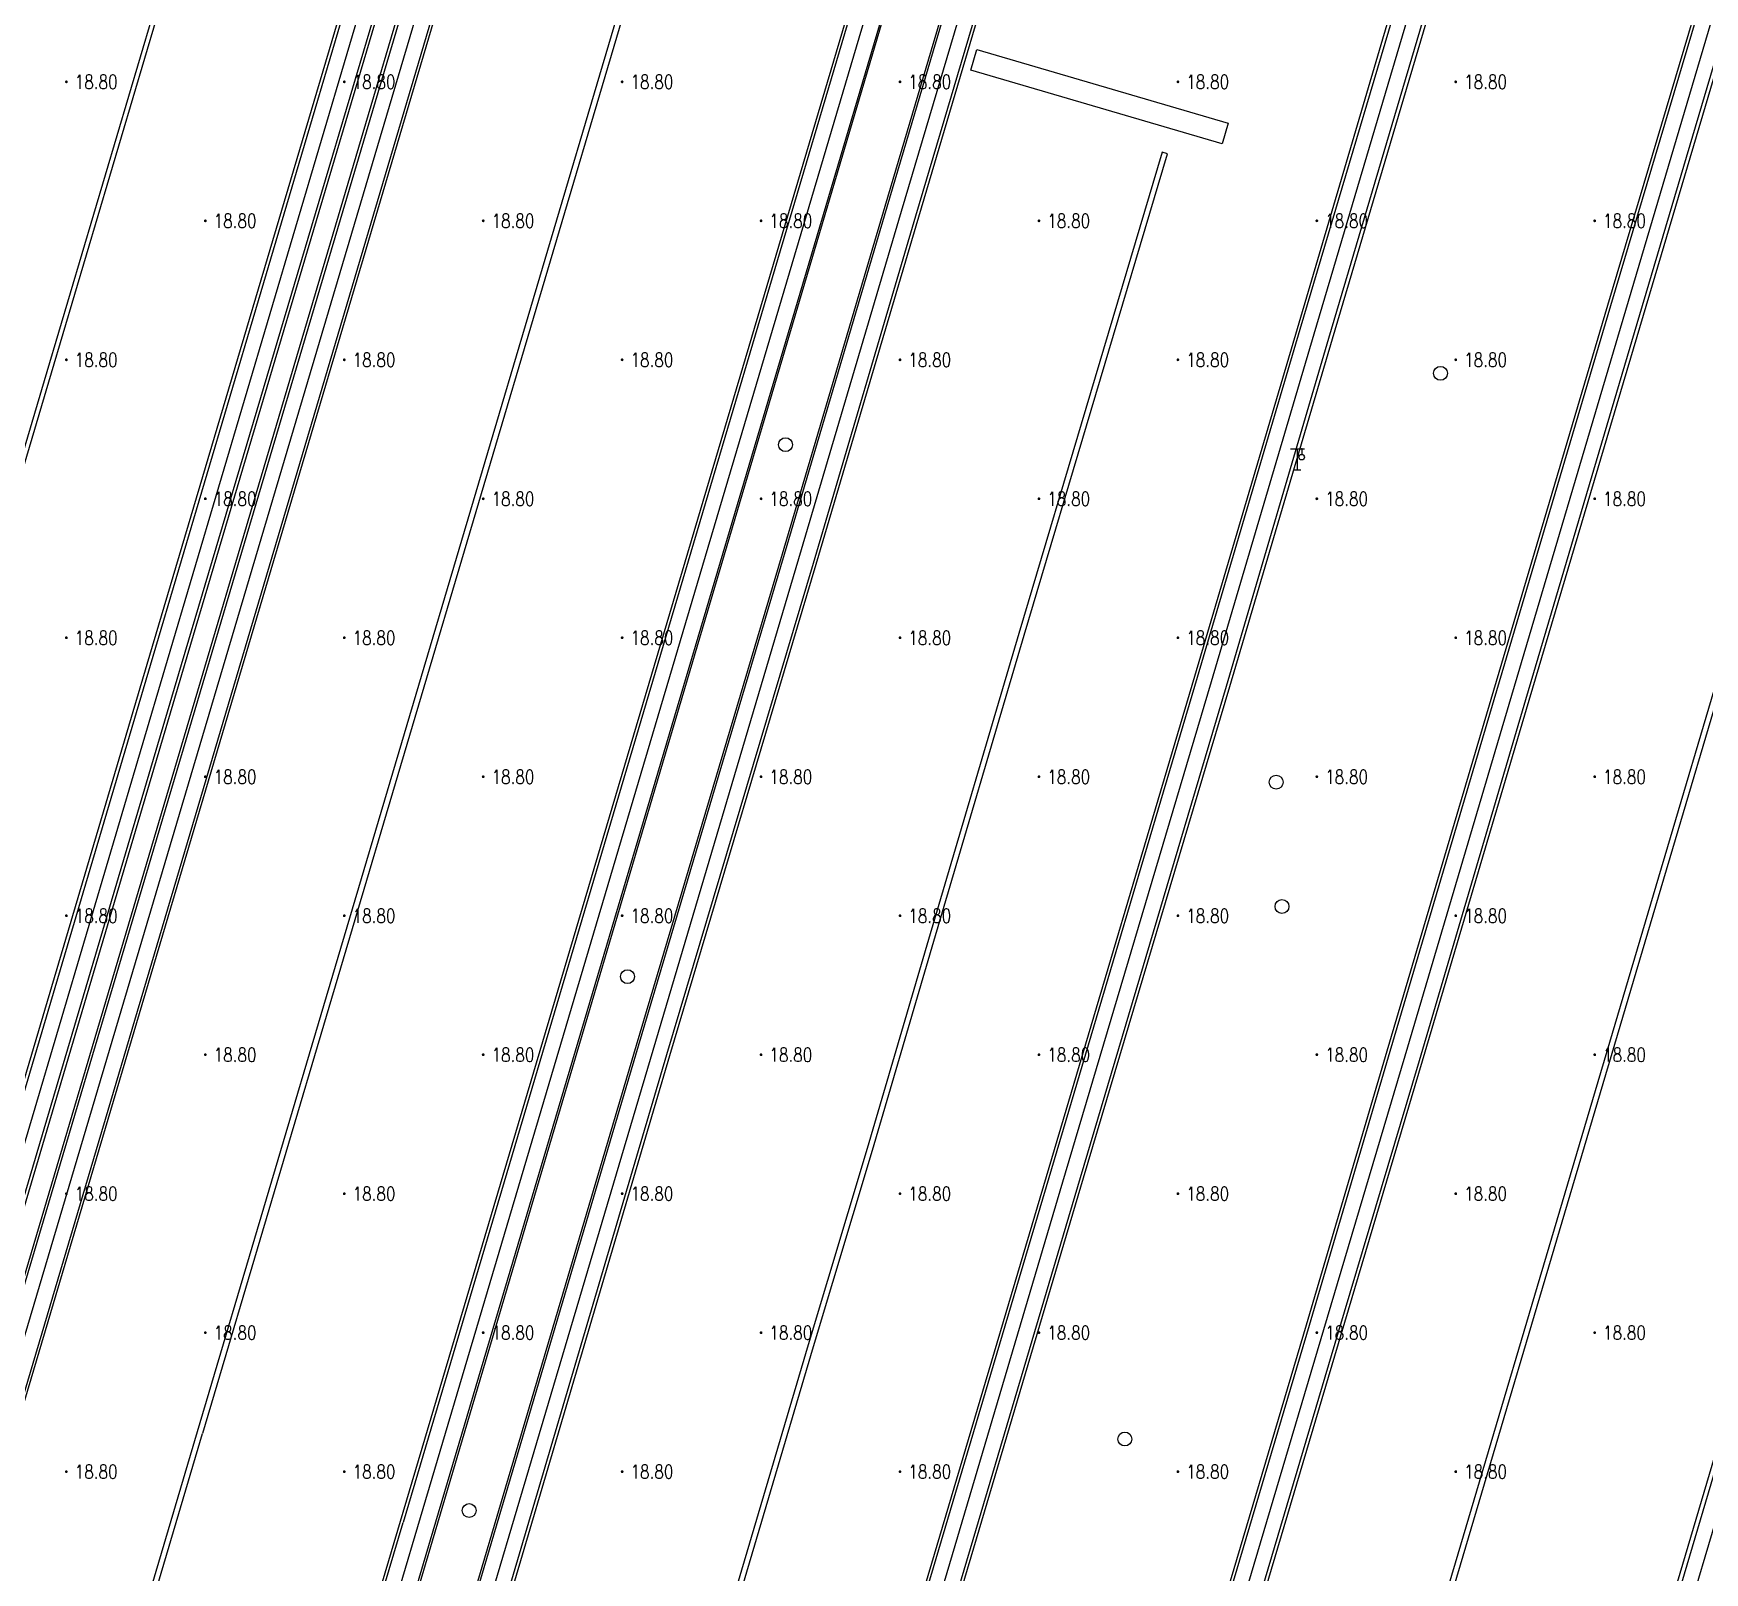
# Model space of a CAD drawing. Extents: x 404846 to 408477, y 3390929 to 3392894.
# Drawn here: x 405839 to 405959.3, y 3391877.1 to 3391987.9 of the extents above; entities that cross this region are included whole.
import ezdxf
from ezdxf.enums import TextEntityAlignment as Align

# ---------------------------------------------------------------- set-up
doc = ezdxf.new("R2010")
doc.units = 0
doc.header["$LTSCALE"] = 0.5
doc.header["$PDSIZE"] = 0.2
doc.layers.get('0').update_dxf_attribs({"linetype": 'CONTINUOUS'})
for name, color, linetype in [('3221', 6, 'CONTINUOUS'), ('DLSS', 4, 'CONTINUOUS'), ('FZTZ', 7, 'CONTINUOUS'), ('GCD', 1, 'CONTINUOUS'), ('GXYZ', 2, 'CONTINUOUS'), ('SXSS', 5, 'CONTINUOUS'), ('ZBTZ', 3, 'CONTINUOUS')]:
    doc.layers.add(name, color=color, linetype=linetype)
doc.styles.add('HZ', font='rs.shx', dxfattribs={"width": 0.8, "bigfont": 'hztxt.shx'})
doc.linetypes.add('1161', pattern='A,0,[149,AAA.SHX,S=0.15,R=0,X=0,Y=0],-1.6', length=1.6)

# ---------------------------------------------------------------- blocks, each defined once
blk = doc.blocks.new('gc063')
for p, q in [((-1, 3), (1, 3)), ((0, 0), (0, 3)), ((0.6, 3), (0.6, 2.2)), ((-0.5, 0), (0.5, 0))]:
    blk.add_line(p, q)
blk.add_circle((0.6, 1.8), 0.4)
blk.add_point((0.6, 3))
blk.add_point((0.6, 3))
blk = doc.blocks.new('GC200')
at = {"linetype": 'Continuous', "const_width": 0.2, "flags": 128}
blk.add_lwpolyline([(-0.1, 0, 1), (0.1, 0, 1)], format="xyb", close=True, dxfattribs=at)
blk = doc.blocks.new('gc188')
blk.add_circle((0, 0), 1)

msp = doc.modelspace()

# ---------------------------------------------------------------- linework, layer by layer
at = {"layer": '3221', "color": 6}
for points in [[(405812.06, 3391819.389, 18.742), (405824.646, 3391861.837, 19.077), (405833.059, 3391890.204, 18.908), (405848.63, 3391942.756, 19.147), (405863.416, 3391992.669, 18.859), (405883.655, 3392060.85, 18.859), (405902.681, 3392124.939, 19.255), (405913.812, 3392162.523, 19.067), (405916.975, 3392173.2, 18.935), (405887.252, 3392182.006, 18.935), (405884.088, 3392171.328, 19.067), (405872.96, 3392133.752, 19.255), (405853.937, 3392069.672, 18.859), (405833.698, 3392001.491, 18.859), (405818.907, 3391951.561, 19.147), (405803.336, 3391899.01, 18.908), (405794.925, 3391870.65, 19.077), (405782.339, 3391828.201, 18.742)], [(405815.869, 3391818.237, 18.754), (405823.12, 3391842.63, 18.876), (405829.335, 3391863.678, 19.052), (405836.903, 3391889.232, 18.718), (405871.136, 3392004.651, 18.83), (405880.742, 3392036.86, 18.858), (405920.749, 3392171.995, 18.895), (405950.473, 3392163.195, 18.895), (405910.467, 3392028.06, 18.858), (405900.843, 3391995.791, 18.83), (405866.624, 3391880.417, 18.718), (405859.062, 3391854.887, 19.052), (405852.843, 3391833.824, 18.876), (405845.585, 3391809.404, 18.754)], [(405956.729, 3392161.398, 18.927), (405941.127, 3392108.887, 18.738), (405933.382, 3392082.829, 18.777), (405910.571, 3392005.83, 18.647), (405901.442, 3391975.049, 18.79), (405894.062, 3391950.048, 18.764), (405883.561, 3391914.691, 18.764), (405862.385, 3391843.269, 18.779), (405851.78, 3391807.605, 18.92), (405881.47, 3391798.688, 18.775), (405892.099, 3391834.434, 18.593), (405913.28, 3391905.872, 18.605), (405923.779, 3391941.222, 18.764), (405931.169, 3391966.254, 18.79), (405940.292, 3391997.016, 18.647), (405963.105, 3392074.023, 18.777), (405970.842, 3392100.056, 18.738), (405986.445, 3392152.569, 18.927)]]:
    msp.add_polyline3d(points, close=True, dxfattribs=at)
msp.add_polyline3d([(405959.726, 3391988.638, 18.691), (405953.579, 3391967.934, 18.721), (405945.361, 3391940.234, 18.919), (405937.69, 3391914.281, 18.71), (405931.828, 3391894.59, 18.81), (405922.978, 3391864.779, 19.012), (405901.661, 3391792.866, 18.805), (405931.382, 3391784.054, 18.712), (405944.319, 3391827.681, 18.675), (405952.697, 3391855.963, 19.012), (405961.542, 3391885.756, 18.81)], dxfattribs=at)
at = {"layer": 'FZTZ', "linetype": 'Continuous', "elevation": 28.256, "flags": 128}
msp.add_lwpolyline([(405906.878, 3391986.712), (405924.977, 3391981.413), (405924.542, 3391979.926), (405906.443, 3391985.225), (405906.878, 3391986.712)], close=True, dxfattribs=at)
at = {"layer": 'SXSS', "linetype": 'Continuous', "flags": 128}
for points, elevation in [([(405890.244, 3392020.321), (405880.557, 3391987.694)], 18.882), ([(405890.627, 3392020.207), (405880.941, 3391987.58)], 18.882), ([(405847.511, 3391988.983), (405839.944, 3391963.505), (405833.477, 3391941.706), (405825.214, 3391913.765), (405819.521, 3391894.549)], 18.958), ([(405847.83, 3391988.888), (405840.263, 3391963.41), (405833.796, 3391941.612), (405825.533, 3391913.671), (405819.84, 3391894.454)], 18.958), ([(405880.557, 3391987.694), (405850.766, 3391887.249)], 18.763), ([(405880.941, 3391987.58), (405851.149, 3391887.135)], 18.763), ([(405923.671, 3391818.278), (405921.337, 3391810.481), (405921.734, 3391810.362), (405924.055, 3391818.165), (405927.409, 3391829.554), (405933.219, 3391849.177), (405938.285, 3391866.181), (405938.285, 3391866.182), (405966.287, 3391960.617), (405965.903, 3391960.73), (405937.902, 3391866.295)], 18.682), ([(405850.766, 3391887.249), (405843.308, 3391862.03), (405841.424, 3391855.669), (405841.809, 3391855.555), (405843.693, 3391861.916), (405851.149, 3391887.135)], 18.636)]:
    msp.add_lwpolyline(points, dxfattribs=dict(at, elevation=elevation))
at = {"layer": 'SXSS', "linetype": 'Continuous', "elevation": 18.68, "flags": 128}
msp.add_lwpolyline([(405910.305, 3391944.573), (405920.61, 3391979.201), (405920.226, 3391979.315), (405909.921, 3391944.687), (405909.921, 3391944.686), (405903.416, 3391922.669), (405898.989, 3391907.619), (405894.75, 3391893.507), (405889.143, 3391874.528), (405881.84, 3391849.983), (405877.903, 3391836.634), (405874.749, 3391825.956), (405875.142, 3391825.84), (405878.287, 3391836.52), (405882.224, 3391849.869), (405889.527, 3391874.414), (405895.133, 3391893.393), (405899.372, 3391907.505), (405903.799, 3391922.556), (405910.305, 3391944.573)], close=True, dxfattribs=at)
at = {"layer": 'ZBTZ', "linetype": '1161', "flags": 128}
for points, elevation in [([(405946.301, 3392144.807), (405952.27, 3392164.669), (405956.031, 3392163.586), (405939.874, 3392109.26), (405932.129, 3392083.201), (405909.39, 3392006.181), (405900.261, 3391975.399), (405892.881, 3391950.397), (405882.367, 3391915.045), (405861.227, 3391843.614), (405850.072, 3391806.101), (405846.312, 3391807.187), (405854.117, 3391833.447), (405860.336, 3391854.51), (405867.897, 3391880.04), (405867.898, 3391880.039), (405902.064, 3391995.432), (405911.613, 3392027.721), (405944.842, 3392139.829), (405946.301, 3392144.807)], 18.838), ([(405942.197, 3392108.569), (405957.725, 3392160.831), (405955.627, 3392161.454), (405940.04, 3392109.21), (405932.295, 3392083.151), (405909.527, 3392006.14), (405900.399, 3391975.358), (405893.016, 3391950.359), (405882.515, 3391915.001), (405861.375, 3391843.57), (405850.864, 3391808.222), (405852.966, 3391807.597), (405863.477, 3391842.945), (405884.574, 3391914.39), (405895.125, 3391949.735), (405902.505, 3391974.735), (405911.633, 3392005.515), (405934.444, 3392082.514), (405942.197, 3392108.569)], 18.787), ([(405981.508, 3392065.955), (405975.441, 3392045.477), (405971.071, 3392030.656), (405967.621, 3392019.043), (405962.9, 3392003.142), (405958.651, 3391988.957), (405952.504, 3391968.253), (405944.287, 3391940.552), (405936.615, 3391914.599), (405930.815, 3391894.891), (405921.964, 3391865.079), (405900.686, 3391793.405), (405902.771, 3391792.787), (405924.027, 3391864.468), (405932.877, 3391894.278), (405938.739, 3391913.969), (405946.39, 3391939.929), (405954.608, 3391967.629), (405960.755, 3391988.332), (405964.984, 3392002.525), (405969.705, 3392018.425), (405973.155, 3392030.04), (405977.525, 3392044.861), (405983.592, 3392065.337), (405990.259, 3392087.627), (406007.591, 3392146.048), (406005.468, 3392146.678), (405988.136, 3392088.256), (405981.508, 3392065.955)], 18.839)]:
    msp.add_lwpolyline(points, close=True, dxfattribs=dict(at, elevation=elevation))
for points, elevation in [([(405987.426, 3392154.296), (405988.256, 3392154.061), (405987.701, 3392152.195), (405972.098, 3392099.682), (405964.35, 3392073.654), (405941.575, 3391996.636), (405932.452, 3391965.874), (405925.063, 3391940.843), (405914.546, 3391905.496), (405893.36, 3391834.059), (405882.783, 3391798.487), (405881.182, 3391793.167), (405898.827, 3391787.909), (405900.434, 3391793.268), (405913.725, 3391838.099), (405921.753, 3391865.142), (405930.603, 3391894.954), (405936.421, 3391914.656), (405944.093, 3391940.61), (405952.31, 3391968.311), (405958.458, 3391989.014), (405962.656, 3392003.215), (405967.377, 3392019.116), (405970.826, 3392030.729), (405975.197, 3392045.549), (405981.264, 3392066.027), (405987.919, 3392088.321), (406005.319, 3392146.968), (406005.822, 3392148.818), (406006.771, 3392148.528)], 18.806), ([(405969.767, 3392100.375), (405962.03, 3392074.342), (405939.267, 3391997.32), (405930.144, 3391966.557), (405922.754, 3391941.525), (405912.255, 3391906.176), (405891.222, 3391835.239), (405880.549, 3391799.381), (405882.634, 3391798.761), (405893.174, 3391834.115), (405914.354, 3391905.553), (405924.853, 3391940.903), (405932.227, 3391965.941), (405941.349, 3391996.703), (405964.113, 3392073.724), (405971.89, 3392099.744), (405987.431, 3392152.048), (405985.347, 3392152.667), (405974.523, 3392116.24)], 18.738), ([(405969.567, 3392100.435), (405961.83, 3392074.402), (405939.016, 3391997.394), (405929.942, 3391966.617), (405922.562, 3391941.584), (405912.063, 3391906.233), (405890.985, 3391835.141), (405880.275, 3391799.233), (405878.67, 3391793.899), (405851.551, 3391801.953), (405853.117, 3391807.318), (405863.692, 3391842.881), (405884.793, 3391914.325), (405895.324, 3391949.676), (405902.704, 3391974.676), (405911.832, 3392005.456), (405934.662, 3392082.449), (405942.406, 3392108.507), (405951.666, 3392139.637), (405966.329, 3392135.276)], 18.776), ([(406017.826, 3392079.448), (406011.204, 3392057.147), (406005.145, 3392036.697), (406000.772, 3392021.866), (405997.314, 3392010.226), (405992.599, 3391994.345), (405988.396, 3391980.124), (405982.278, 3391959.417), (405974.065, 3391931.734), (405966.292, 3391905.801), (405960.488, 3391886.067), (405951.643, 3391856.275), (405943.287, 3391827.987), (405930.419, 3391784.588), (405932.489, 3391783.974), (405945.407, 3391827.396), (405953.8, 3391855.636), (405962.645, 3391885.43), (405968.448, 3391905.189), (405976.115, 3391931.127), (405984.327, 3391958.809), (405990.478, 3391979.509), (405994.681, 3391993.728), (405999.395, 3392009.608), (406002.853, 3392021.25), (406007.227, 3392036.081), (406013.285, 3392056.53), (406019.926, 3392078.825), (406037.26, 3392137.25), (406035.156, 3392137.874), (406029.043, 3392117.267), (406017.823, 3392079.449)], 18.828), ([(405996.98, 3392109.756), (405990.42, 3392087.585), (405983.796, 3392065.276), (405977.73, 3392044.8), (405973.359, 3392029.979), (405969.909, 3392018.364), (405965.188, 3392002.465), (405960.983, 3391988.265), (405954.835, 3391967.561), (405946.618, 3391939.862), (405938.95, 3391913.906), (405933.088, 3391894.215), (405924.238, 3391864.405), (405916.051, 3391836.797), (405907.627, 3391808.451), (405934.86, 3391800.368), (405942.999, 3391828.072), (405951.355, 3391856.36), (405960.2, 3391886.152), (405966.004, 3391905.886), (405973.791, 3391931.815), (405982.004, 3391959.498), (405988.17, 3391980.191), (405992.373, 3391994.412), (405997.088, 3392010.293), (406000.546, 3392021.933), (406004.919, 3392036.764), (406010.978, 3392057.214), (406017.62, 3392079.509), (406028.696, 3392116.842), (406017.908, 3392120.045), (406013.966, 3392121.216)], 18.831), ([(405869.903, 3392005.018), (405835.669, 3391889.598)], 18.774), ([(405870.112, 3392004.956), (405835.857, 3391889.543)], 18.774), ([(405872.199, 3392004.333), (405837.974, 3391888.915)], 18.774), ([(405872.392, 3392004.278), (405838.159, 3391888.86)], 18.774), ([(405899.607, 3391996.159), (405865.391, 3391880.783)], 18.774), ([(405899.803, 3391996.101), (405865.588, 3391880.724)], 18.774), ([(405901.952, 3391995.465), (405867.728, 3391880.09)], 18.774), ([(405831.801, 3391890.577), (405847.371, 3391943.128), (405862.158, 3391993.042)], 18.972), ([(405832.023, 3391890.511), (405847.593, 3391943.063), (405862.38, 3391992.976)], 18.972), ([(405834.074, 3391889.903), (405849.644, 3391942.455), (405864.471, 3391992.356)], 18.972), ([(405834.299, 3391889.836), (405849.87, 3391942.388), (405864.658, 3391992.301)], 18.972), ([(405865.391, 3391880.783), (405857.808, 3391855.258), (405851.589, 3391834.196), (405844.331, 3391809.777)], 18.85), ([(405867.728, 3391880.09), (405860.167, 3391854.56), (405853.948, 3391833.497), (405846.761, 3391809.316), (405844.593, 3391809.96), (405851.78, 3391834.139), (405857.999, 3391855.201), (405865.588, 3391880.724)], 18.851)]:
    msp.add_lwpolyline(points, dxfattribs=dict(at, elevation=elevation))

# ---------------------------------------------------------------- block references
at = {"layer": 'DLSS', "linetype": 'Continuous', "xscale": 0.5, "yscale": 0.5}
msp.add_blockref('gc063', (405929.967, 3391956.473, 19.003), dxfattribs=at)
at = {"layer": 'GCD', "linetype": 'Continuous'}
ref = msp.add_blockref('GC200', (405841.358, 3391984.379, 18.8), dxfattribs=dict(at, xscale=0.5, yscale=0.5, zscale=0.5))
ref.add_attrib('height', '18.80', dxfattribs={"linetype": 'Continuous', "height": 1, "style": 'HZ', "width": 0.8}).set_placement((405841.958, 3391984.379, 18.8), align=Align.MIDDLE_LEFT)
ref = msp.add_blockref('GC200', (405861.358, 3391984.379, 18.8), dxfattribs=dict(at, xscale=0.5, yscale=0.5, zscale=0.5))
ref.add_attrib('height', '18.80', dxfattribs={"linetype": 'Continuous', "height": 1, "style": 'HZ', "width": 0.8}).set_placement((405861.958, 3391984.379, 18.8), align=Align.MIDDLE_LEFT)
ref = msp.add_blockref('GC200', (405881.358, 3391984.379, 18.8), dxfattribs=dict(at, xscale=0.5, yscale=0.5, zscale=0.5))
ref.add_attrib('height', '18.80', dxfattribs={"linetype": 'Continuous', "height": 1, "style": 'HZ', "width": 0.8}).set_placement((405881.958, 3391984.379, 18.8), align=Align.MIDDLE_LEFT)
ref = msp.add_blockref('GC200', (405901.358, 3391984.379, 18.8), dxfattribs=dict(at, xscale=0.5, yscale=0.5, zscale=0.5))
ref.add_attrib('height', '18.80', dxfattribs={"linetype": 'Continuous', "height": 1, "style": 'HZ', "width": 0.8}).set_placement((405901.958, 3391984.379, 18.8), align=Align.MIDDLE_LEFT)
ref = msp.add_blockref('GC200', (405921.358, 3391984.379, 18.8), dxfattribs=dict(at, xscale=0.5, yscale=0.5, zscale=0.5))
ref.add_attrib('height', '18.80', dxfattribs={"linetype": 'Continuous', "height": 1, "style": 'HZ', "width": 0.8}).set_placement((405921.958, 3391984.379, 18.8), align=Align.MIDDLE_LEFT)
ref = msp.add_blockref('GC200', (405941.358, 3391984.379, 18.8), dxfattribs=dict(at, xscale=0.5, yscale=0.5, zscale=0.5))
ref.add_attrib('height', '18.80', dxfattribs={"linetype": 'Continuous', "height": 1, "style": 'HZ', "width": 0.8}).set_placement((405941.958, 3391984.379, 18.8), align=Align.MIDDLE_LEFT)
ref = msp.add_blockref('GC200', (405851.358, 3391974.379, 18.8), dxfattribs=dict(at, xscale=0.5, yscale=0.5, zscale=0.5))
ref.add_attrib('height', '18.80', dxfattribs={"linetype": 'Continuous', "height": 1, "style": 'HZ', "width": 0.8}).set_placement((405851.958, 3391974.379, 18.8), align=Align.MIDDLE_LEFT)
ref = msp.add_blockref('GC200', (405871.358, 3391974.379, 18.8), dxfattribs=dict(at, xscale=0.5, yscale=0.5, zscale=0.5))
ref.add_attrib('height', '18.80', dxfattribs={"linetype": 'Continuous', "height": 1, "style": 'HZ', "width": 0.8}).set_placement((405871.958, 3391974.379, 18.8), align=Align.MIDDLE_LEFT)
ref = msp.add_blockref('GC200', (405891.358, 3391974.379, 18.8), dxfattribs=dict(at, xscale=0.5, yscale=0.5, zscale=0.5))
ref.add_attrib('height', '18.80', dxfattribs={"linetype": 'Continuous', "height": 1, "style": 'HZ', "width": 0.8}).set_placement((405891.958, 3391974.379, 18.8), align=Align.MIDDLE_LEFT)
ref = msp.add_blockref('GC200', (405911.358, 3391974.379, 18.8), dxfattribs=dict(at, xscale=0.5, yscale=0.5, zscale=0.5))
ref.add_attrib('height', '18.80', dxfattribs={"linetype": 'Continuous', "height": 1, "style": 'HZ', "width": 0.8}).set_placement((405911.958, 3391974.379, 18.8), align=Align.MIDDLE_LEFT)
ref = msp.add_blockref('GC200', (405931.358, 3391974.379, 18.8), dxfattribs=dict(at, xscale=0.5, yscale=0.5, zscale=0.5))
ref.add_attrib('height', '18.80', dxfattribs={"linetype": 'Continuous', "height": 1, "style": 'HZ', "width": 0.8}).set_placement((405931.958, 3391974.379, 18.8), align=Align.MIDDLE_LEFT)
ref = msp.add_blockref('GC200', (405951.358, 3391974.379, 18.8), dxfattribs=dict(at, xscale=0.5, yscale=0.5, zscale=0.5))
ref.add_attrib('height', '18.80', dxfattribs={"linetype": 'Continuous', "height": 1, "style": 'HZ', "width": 0.8}).set_placement((405951.958, 3391974.379, 18.8), align=Align.MIDDLE_LEFT)
ref = msp.add_blockref('GC200', (405841.358, 3391964.379, 18.8), dxfattribs=dict(at, xscale=0.5, yscale=0.5, zscale=0.5))
ref.add_attrib('height', '18.80', dxfattribs={"linetype": 'Continuous', "height": 1, "style": 'HZ', "width": 0.8}).set_placement((405841.958, 3391964.379, 18.8), align=Align.MIDDLE_LEFT)
ref = msp.add_blockref('GC200', (405861.358, 3391964.379, 18.8), dxfattribs=dict(at, xscale=0.5, yscale=0.5, zscale=0.5))
ref.add_attrib('height', '18.80', dxfattribs={"linetype": 'Continuous', "height": 1, "style": 'HZ', "width": 0.8}).set_placement((405861.958, 3391964.379, 18.8), align=Align.MIDDLE_LEFT)
ref = msp.add_blockref('GC200', (405881.358, 3391964.379, 18.8), dxfattribs=dict(at, xscale=0.5, yscale=0.5, zscale=0.5))
ref.add_attrib('height', '18.80', dxfattribs={"linetype": 'Continuous', "height": 1, "style": 'HZ', "width": 0.8}).set_placement((405881.958, 3391964.379, 18.8), align=Align.MIDDLE_LEFT)
ref = msp.add_blockref('GC200', (405901.358, 3391964.379, 18.8), dxfattribs=dict(at, xscale=0.5, yscale=0.5, zscale=0.5))
ref.add_attrib('height', '18.80', dxfattribs={"linetype": 'Continuous', "height": 1, "style": 'HZ', "width": 0.8}).set_placement((405901.958, 3391964.379, 18.8), align=Align.MIDDLE_LEFT)
ref = msp.add_blockref('GC200', (405921.358, 3391964.379, 18.8), dxfattribs=dict(at, xscale=0.5, yscale=0.5, zscale=0.5))
ref.add_attrib('height', '18.80', dxfattribs={"linetype": 'Continuous', "height": 1, "style": 'HZ', "width": 0.8}).set_placement((405921.958, 3391964.379, 18.8), align=Align.MIDDLE_LEFT)
ref = msp.add_blockref('GC200', (405941.358, 3391964.379, 18.8), dxfattribs=dict(at, xscale=0.5, yscale=0.5, zscale=0.5))
ref.add_attrib('height', '18.80', dxfattribs={"linetype": 'Continuous', "height": 1, "style": 'HZ', "width": 0.8}).set_placement((405941.958, 3391964.379, 18.8), align=Align.MIDDLE_LEFT)
ref = msp.add_blockref('GC200', (405851.358, 3391954.379, 18.8), dxfattribs=dict(at, xscale=0.5, yscale=0.5, zscale=0.5))
ref.add_attrib('height', '18.80', dxfattribs={"linetype": 'Continuous', "height": 1, "style": 'HZ', "width": 0.8}).set_placement((405851.958, 3391954.379, 18.8), align=Align.MIDDLE_LEFT)
ref = msp.add_blockref('GC200', (405871.358, 3391954.379, 18.8), dxfattribs=dict(at, xscale=0.5, yscale=0.5, zscale=0.5))
ref.add_attrib('height', '18.80', dxfattribs={"linetype": 'Continuous', "height": 1, "style": 'HZ', "width": 0.8}).set_placement((405871.958, 3391954.379, 18.8), align=Align.MIDDLE_LEFT)
ref = msp.add_blockref('GC200', (405891.358, 3391954.379, 18.8), dxfattribs=dict(at, xscale=0.5, yscale=0.5, zscale=0.5))
ref.add_attrib('height', '18.80', dxfattribs={"linetype": 'Continuous', "height": 1, "style": 'HZ', "width": 0.8}).set_placement((405891.958, 3391954.379, 18.8), align=Align.MIDDLE_LEFT)
ref = msp.add_blockref('GC200', (405911.358, 3391954.379, 18.8), dxfattribs=dict(at, xscale=0.5, yscale=0.5, zscale=0.5))
ref.add_attrib('height', '18.80', dxfattribs={"linetype": 'Continuous', "height": 1, "style": 'HZ', "width": 0.8}).set_placement((405911.958, 3391954.379, 18.8), align=Align.MIDDLE_LEFT)
ref = msp.add_blockref('GC200', (405931.358, 3391954.379, 18.8), dxfattribs=dict(at, xscale=0.5, yscale=0.5, zscale=0.5))
ref.add_attrib('height', '18.80', dxfattribs={"linetype": 'Continuous', "height": 1, "style": 'HZ', "width": 0.8}).set_placement((405931.958, 3391954.379, 18.8), align=Align.MIDDLE_LEFT)
ref = msp.add_blockref('GC200', (405951.358, 3391954.379, 18.8), dxfattribs=dict(at, xscale=0.5, yscale=0.5, zscale=0.5))
ref.add_attrib('height', '18.80', dxfattribs={"linetype": 'Continuous', "height": 1, "style": 'HZ', "width": 0.8}).set_placement((405951.958, 3391954.379, 18.8), align=Align.MIDDLE_LEFT)
ref = msp.add_blockref('GC200', (405841.358, 3391944.379, 18.8), dxfattribs=dict(at, xscale=0.5, yscale=0.5, zscale=0.5))
ref.add_attrib('height', '18.80', dxfattribs={"linetype": 'Continuous', "height": 1, "style": 'HZ', "width": 0.8}).set_placement((405841.958, 3391944.379, 18.8), align=Align.MIDDLE_LEFT)
ref = msp.add_blockref('GC200', (405861.358, 3391944.379, 18.8), dxfattribs=dict(at, xscale=0.5, yscale=0.5, zscale=0.5))
ref.add_attrib('height', '18.80', dxfattribs={"linetype": 'Continuous', "height": 1, "style": 'HZ', "width": 0.8}).set_placement((405861.958, 3391944.379, 18.8), align=Align.MIDDLE_LEFT)
ref = msp.add_blockref('GC200', (405881.358, 3391944.379, 18.8), dxfattribs=dict(at, xscale=0.5, yscale=0.5, zscale=0.5))
ref.add_attrib('height', '18.80', dxfattribs={"linetype": 'Continuous', "height": 1, "style": 'HZ', "width": 0.8}).set_placement((405881.958, 3391944.379, 18.8), align=Align.MIDDLE_LEFT)
ref = msp.add_blockref('GC200', (405901.358, 3391944.379, 18.8), dxfattribs=dict(at, xscale=0.5, yscale=0.5, zscale=0.5))
ref.add_attrib('height', '18.80', dxfattribs={"linetype": 'Continuous', "height": 1, "style": 'HZ', "width": 0.8}).set_placement((405901.958, 3391944.379, 18.8), align=Align.MIDDLE_LEFT)
ref = msp.add_blockref('GC200', (405921.358, 3391944.379, 18.8), dxfattribs=dict(at, xscale=0.5, yscale=0.5, zscale=0.5))
ref.add_attrib('height', '18.80', dxfattribs={"linetype": 'Continuous', "height": 1, "style": 'HZ', "width": 0.8}).set_placement((405921.958, 3391944.379, 18.8), align=Align.MIDDLE_LEFT)
ref = msp.add_blockref('GC200', (405941.358, 3391944.379, 18.8), dxfattribs=dict(at, xscale=0.5, yscale=0.5, zscale=0.5))
ref.add_attrib('height', '18.80', dxfattribs={"linetype": 'Continuous', "height": 1, "style": 'HZ', "width": 0.8}).set_placement((405941.958, 3391944.379, 18.8), align=Align.MIDDLE_LEFT)
ref = msp.add_blockref('GC200', (405851.358, 3391934.379, 18.8), dxfattribs=dict(at, xscale=0.5, yscale=0.5, zscale=0.5))
ref.add_attrib('height', '18.80', dxfattribs={"linetype": 'Continuous', "height": 1, "style": 'HZ', "width": 0.8}).set_placement((405851.958, 3391934.379, 18.8), align=Align.MIDDLE_LEFT)
ref = msp.add_blockref('GC200', (405871.358, 3391934.379, 18.8), dxfattribs=dict(at, xscale=0.5, yscale=0.5, zscale=0.5))
ref.add_attrib('height', '18.80', dxfattribs={"linetype": 'Continuous', "height": 1, "style": 'HZ', "width": 0.8}).set_placement((405871.958, 3391934.379, 18.8), align=Align.MIDDLE_LEFT)
ref = msp.add_blockref('GC200', (405891.358, 3391934.379, 18.8), dxfattribs=dict(at, xscale=0.5, yscale=0.5, zscale=0.5))
ref.add_attrib('height', '18.80', dxfattribs={"linetype": 'Continuous', "height": 1, "style": 'HZ', "width": 0.8}).set_placement((405891.958, 3391934.379, 18.8), align=Align.MIDDLE_LEFT)
ref = msp.add_blockref('GC200', (405911.358, 3391934.379, 18.8), dxfattribs=dict(at, xscale=0.5, yscale=0.5, zscale=0.5))
ref.add_attrib('height', '18.80', dxfattribs={"linetype": 'Continuous', "height": 1, "style": 'HZ', "width": 0.8}).set_placement((405911.958, 3391934.379, 18.8), align=Align.MIDDLE_LEFT)
ref = msp.add_blockref('GC200', (405931.358, 3391934.379, 18.8), dxfattribs=dict(at, xscale=0.5, yscale=0.5, zscale=0.5))
ref.add_attrib('height', '18.80', dxfattribs={"linetype": 'Continuous', "height": 1, "style": 'HZ', "width": 0.8}).set_placement((405931.958, 3391934.379, 18.8), align=Align.MIDDLE_LEFT)
ref = msp.add_blockref('GC200', (405951.358, 3391934.379, 18.8), dxfattribs=dict(at, xscale=0.5, yscale=0.5, zscale=0.5))
ref.add_attrib('height', '18.80', dxfattribs={"linetype": 'Continuous', "height": 1, "style": 'HZ', "width": 0.8}).set_placement((405951.958, 3391934.379, 18.8), align=Align.MIDDLE_LEFT)
ref = msp.add_blockref('GC200', (405841.358, 3391924.379, 18.8), dxfattribs=dict(at, xscale=0.5, yscale=0.5, zscale=0.5))
ref.add_attrib('height', '18.80', dxfattribs={"linetype": 'Continuous', "height": 1, "style": 'HZ', "width": 0.8}).set_placement((405841.958, 3391924.379, 18.8), align=Align.MIDDLE_LEFT)
ref = msp.add_blockref('GC200', (405861.358, 3391924.379, 18.8), dxfattribs=dict(at, xscale=0.5, yscale=0.5, zscale=0.5))
ref.add_attrib('height', '18.80', dxfattribs={"linetype": 'Continuous', "height": 1, "style": 'HZ', "width": 0.8}).set_placement((405861.958, 3391924.379, 18.8), align=Align.MIDDLE_LEFT)
ref = msp.add_blockref('GC200', (405881.358, 3391924.379, 18.8), dxfattribs=dict(at, xscale=0.5, yscale=0.5, zscale=0.5))
ref.add_attrib('height', '18.80', dxfattribs={"linetype": 'Continuous', "height": 1, "style": 'HZ', "width": 0.8}).set_placement((405881.958, 3391924.379, 18.8), align=Align.MIDDLE_LEFT)
ref = msp.add_blockref('GC200', (405901.358, 3391924.379, 18.8), dxfattribs=dict(at, xscale=0.5, yscale=0.5, zscale=0.5))
ref.add_attrib('height', '18.80', dxfattribs={"linetype": 'Continuous', "height": 1, "style": 'HZ', "width": 0.8}).set_placement((405901.958, 3391924.379, 18.8), align=Align.MIDDLE_LEFT)
ref = msp.add_blockref('GC200', (405921.358, 3391924.379, 18.8), dxfattribs=dict(at, xscale=0.5, yscale=0.5, zscale=0.5))
ref.add_attrib('height', '18.80', dxfattribs={"linetype": 'Continuous', "height": 1, "style": 'HZ', "width": 0.8}).set_placement((405921.958, 3391924.379, 18.8), align=Align.MIDDLE_LEFT)
ref = msp.add_blockref('GC200', (405941.358, 3391924.379, 18.8), dxfattribs=dict(at, xscale=0.5, yscale=0.5, zscale=0.5))
ref.add_attrib('height', '18.80', dxfattribs={"linetype": 'Continuous', "height": 1, "style": 'HZ', "width": 0.8}).set_placement((405941.958, 3391924.379, 18.8), align=Align.MIDDLE_LEFT)
ref = msp.add_blockref('GC200', (405851.358, 3391914.379, 18.8), dxfattribs=dict(at, xscale=0.5, yscale=0.5, zscale=0.5))
ref.add_attrib('height', '18.80', dxfattribs={"linetype": 'Continuous', "height": 1, "style": 'HZ', "width": 0.8}).set_placement((405851.958, 3391914.379, 18.8), align=Align.MIDDLE_LEFT)
ref = msp.add_blockref('GC200', (405871.358, 3391914.379, 18.8), dxfattribs=dict(at, xscale=0.5, yscale=0.5, zscale=0.5))
ref.add_attrib('height', '18.80', dxfattribs={"linetype": 'Continuous', "height": 1, "style": 'HZ', "width": 0.8}).set_placement((405871.958, 3391914.379, 18.8), align=Align.MIDDLE_LEFT)
ref = msp.add_blockref('GC200', (405891.358, 3391914.379, 18.8), dxfattribs=dict(at, xscale=0.5, yscale=0.5, zscale=0.5))
ref.add_attrib('height', '18.80', dxfattribs={"linetype": 'Continuous', "height": 1, "style": 'HZ', "width": 0.8}).set_placement((405891.958, 3391914.379, 18.8), align=Align.MIDDLE_LEFT)
ref = msp.add_blockref('GC200', (405911.358, 3391914.379, 18.8), dxfattribs=dict(at, xscale=0.5, yscale=0.5, zscale=0.5))
ref.add_attrib('height', '18.80', dxfattribs={"linetype": 'Continuous', "height": 1, "style": 'HZ', "width": 0.8}).set_placement((405911.958, 3391914.379, 18.8), align=Align.MIDDLE_LEFT)
ref = msp.add_blockref('GC200', (405931.358, 3391914.379, 18.8), dxfattribs=dict(at, xscale=0.5, yscale=0.5, zscale=0.5))
ref.add_attrib('height', '18.80', dxfattribs={"linetype": 'Continuous', "height": 1, "style": 'HZ', "width": 0.8}).set_placement((405931.958, 3391914.379, 18.8), align=Align.MIDDLE_LEFT)
ref = msp.add_blockref('GC200', (405951.358, 3391914.379, 18.8), dxfattribs=dict(at, xscale=0.5, yscale=0.5, zscale=0.5))
ref.add_attrib('height', '18.80', dxfattribs={"linetype": 'Continuous', "height": 1, "style": 'HZ', "width": 0.8}).set_placement((405951.958, 3391914.379, 18.8), align=Align.MIDDLE_LEFT)
ref = msp.add_blockref('GC200', (405841.358, 3391904.379, 18.8), dxfattribs=dict(at, xscale=0.5, yscale=0.5, zscale=0.5))
ref.add_attrib('height', '18.80', dxfattribs={"linetype": 'Continuous', "height": 1, "style": 'HZ', "width": 0.8}).set_placement((405841.958, 3391904.379, 18.8), align=Align.MIDDLE_LEFT)
ref = msp.add_blockref('GC200', (405861.358, 3391904.379, 18.8), dxfattribs=dict(at, xscale=0.5, yscale=0.5, zscale=0.5))
ref.add_attrib('height', '18.80', dxfattribs={"linetype": 'Continuous', "height": 1, "style": 'HZ', "width": 0.8}).set_placement((405861.958, 3391904.379, 18.8), align=Align.MIDDLE_LEFT)
ref = msp.add_blockref('GC200', (405881.358, 3391904.379, 18.8), dxfattribs=dict(at, xscale=0.5, yscale=0.5, zscale=0.5))
ref.add_attrib('height', '18.80', dxfattribs={"linetype": 'Continuous', "height": 1, "style": 'HZ', "width": 0.8}).set_placement((405881.958, 3391904.379, 18.8), align=Align.MIDDLE_LEFT)
ref = msp.add_blockref('GC200', (405901.358, 3391904.379, 18.8), dxfattribs=dict(at, xscale=0.5, yscale=0.5, zscale=0.5))
ref.add_attrib('height', '18.80', dxfattribs={"linetype": 'Continuous', "height": 1, "style": 'HZ', "width": 0.8}).set_placement((405901.958, 3391904.379, 18.8), align=Align.MIDDLE_LEFT)
ref = msp.add_blockref('GC200', (405921.358, 3391904.379, 18.8), dxfattribs=dict(at, xscale=0.5, yscale=0.5, zscale=0.5))
ref.add_attrib('height', '18.80', dxfattribs={"linetype": 'Continuous', "height": 1, "style": 'HZ', "width": 0.8}).set_placement((405921.958, 3391904.379, 18.8), align=Align.MIDDLE_LEFT)
ref = msp.add_blockref('GC200', (405941.358, 3391904.379, 18.8), dxfattribs=dict(at, xscale=0.5, yscale=0.5, zscale=0.5))
ref.add_attrib('height', '18.80', dxfattribs={"linetype": 'Continuous', "height": 1, "style": 'HZ', "width": 0.8}).set_placement((405941.958, 3391904.379, 18.8), align=Align.MIDDLE_LEFT)
ref = msp.add_blockref('GC200', (405851.358, 3391894.379, 18.8), dxfattribs=dict(at, xscale=0.5, yscale=0.5, zscale=0.5))
ref.add_attrib('height', '18.80', dxfattribs={"linetype": 'Continuous', "height": 1, "style": 'HZ', "width": 0.8}).set_placement((405851.958, 3391894.379, 18.8), align=Align.MIDDLE_LEFT)
ref = msp.add_blockref('GC200', (405871.358, 3391894.379, 18.8), dxfattribs=dict(at, xscale=0.5, yscale=0.5, zscale=0.5))
ref.add_attrib('height', '18.80', dxfattribs={"linetype": 'Continuous', "height": 1, "style": 'HZ', "width": 0.8}).set_placement((405871.958, 3391894.379, 18.8), align=Align.MIDDLE_LEFT)
ref = msp.add_blockref('GC200', (405891.358, 3391894.379, 18.8), dxfattribs=dict(at, xscale=0.5, yscale=0.5, zscale=0.5))
ref.add_attrib('height', '18.80', dxfattribs={"linetype": 'Continuous', "height": 1, "style": 'HZ', "width": 0.8}).set_placement((405891.958, 3391894.379, 18.8), align=Align.MIDDLE_LEFT)
ref = msp.add_blockref('GC200', (405911.358, 3391894.379, 18.8), dxfattribs=dict(at, xscale=0.5, yscale=0.5, zscale=0.5))
ref.add_attrib('height', '18.80', dxfattribs={"linetype": 'Continuous', "height": 1, "style": 'HZ', "width": 0.8}).set_placement((405911.958, 3391894.379, 18.8), align=Align.MIDDLE_LEFT)
ref = msp.add_blockref('GC200', (405931.358, 3391894.379, 18.8), dxfattribs=dict(at, xscale=0.5, yscale=0.5, zscale=0.5))
ref.add_attrib('height', '18.80', dxfattribs={"linetype": 'Continuous', "height": 1, "style": 'HZ', "width": 0.8}).set_placement((405931.958, 3391894.379, 18.8), align=Align.MIDDLE_LEFT)
ref = msp.add_blockref('GC200', (405951.358, 3391894.379, 18.8), dxfattribs=dict(at, xscale=0.5, yscale=0.5, zscale=0.5))
ref.add_attrib('height', '18.80', dxfattribs={"linetype": 'Continuous', "height": 1, "style": 'HZ', "width": 0.8}).set_placement((405951.958, 3391894.379, 18.8), align=Align.MIDDLE_LEFT)
ref = msp.add_blockref('GC200', (405841.358, 3391884.379, 18.8), dxfattribs=dict(at, xscale=0.5, yscale=0.5, zscale=0.5))
ref.add_attrib('height', '18.80', dxfattribs={"linetype": 'Continuous', "height": 1, "style": 'HZ', "width": 0.8}).set_placement((405841.958, 3391884.379, 18.8), align=Align.MIDDLE_LEFT)
ref = msp.add_blockref('GC200', (405861.358, 3391884.379, 18.8), dxfattribs=dict(at, xscale=0.5, yscale=0.5, zscale=0.5))
ref.add_attrib('height', '18.80', dxfattribs={"linetype": 'Continuous', "height": 1, "style": 'HZ', "width": 0.8}).set_placement((405861.958, 3391884.379, 18.8), align=Align.MIDDLE_LEFT)
ref = msp.add_blockref('GC200', (405881.358, 3391884.379, 18.8), dxfattribs=dict(at, xscale=0.5, yscale=0.5, zscale=0.5))
ref.add_attrib('height', '18.80', dxfattribs={"linetype": 'Continuous', "height": 1, "style": 'HZ', "width": 0.8}).set_placement((405881.958, 3391884.379, 18.8), align=Align.MIDDLE_LEFT)
ref = msp.add_blockref('GC200', (405901.358, 3391884.379, 18.8), dxfattribs=dict(at, xscale=0.5, yscale=0.5, zscale=0.5))
ref.add_attrib('height', '18.80', dxfattribs={"linetype": 'Continuous', "height": 1, "style": 'HZ', "width": 0.8}).set_placement((405901.958, 3391884.379, 18.8), align=Align.MIDDLE_LEFT)
ref = msp.add_blockref('GC200', (405921.358, 3391884.379, 18.8), dxfattribs=dict(at, xscale=0.5, yscale=0.5, zscale=0.5))
ref.add_attrib('height', '18.80', dxfattribs={"linetype": 'Continuous', "height": 1, "style": 'HZ', "width": 0.8}).set_placement((405921.958, 3391884.379, 18.8), align=Align.MIDDLE_LEFT)
ref = msp.add_blockref('GC200', (405941.358, 3391884.379, 18.8), dxfattribs=dict(at, xscale=0.5, yscale=0.5, zscale=0.5))
ref.add_attrib('height', '18.80', dxfattribs={"linetype": 'Continuous', "height": 1, "style": 'HZ', "width": 0.8}).set_placement((405941.958, 3391884.379, 18.8), align=Align.MIDDLE_LEFT)
at = {"layer": 'GXYZ', "linetype": 'Continuous', "xscale": 0.5, "yscale": 0.5}
for p in [(405940.257, 3391963.407, 18.75), (405893.117, 3391958.271, 18.864), (405928.433, 3391933.991, 18.784), (405928.85, 3391925.046, 18.738), (405881.74, 3391919.995, 18.649), (405917.543, 3391886.726, 18.929), (405870.353, 3391881.578, 18.996)]:
    msp.add_blockref('gc188', p, dxfattribs=at)

doc.saveas('drawing.dxf')
